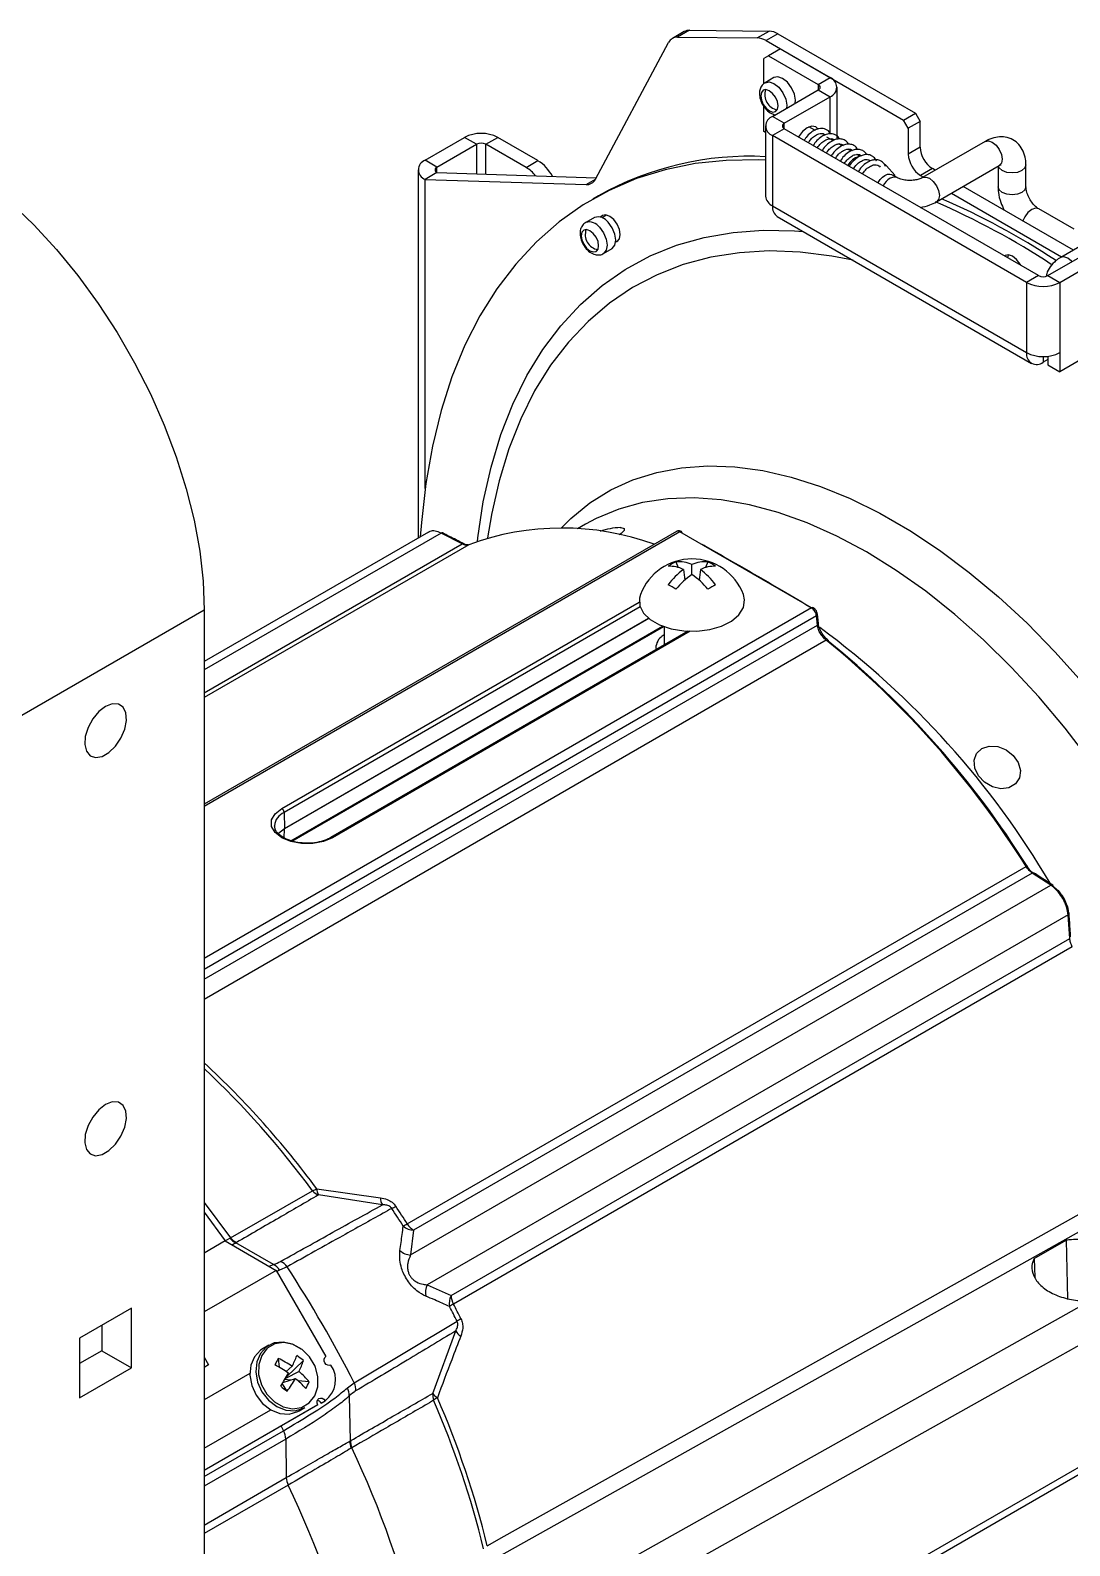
# Model space of a CAD drawing. Extents: x 16.7 to 113.1, y 4.5 to 84.5.
# Drawn here: x 28.07 to 32.72, y 11.65 to 18.44 of the extents above; entities that cross this region are included whole.
import ezdxf

# ---------------------------------------------------------------- set-up
doc = ezdxf.new("R2010")
doc.units = 0
doc.header["$MEASUREMENT"] = 0
doc.layers.add('OBJECT', color=7, linetype='CONTINUOUS')

msp = doc.modelspace()

# ---------------------------------------------------------------- linework, layer by layer
at = {"layer": 'OBJECT'}
for p, q in [((30.9945, 18.4323), (30.9415, 18.4017)), ((31.018, 18.4381), (30.9651, 18.4075)), ((30.9651, 18.4075), (31.3219, 18.404)), ((31.018, 18.4381), (31.3749, 18.4345)), ((31.3219, 18.404), (31.3749, 18.4345)), ((31.4138, 18.4225), (31.3609, 18.3919)), ((31.3609, 18.3919), (31.9767, 18.0364)), ((31.4138, 18.4225), (32.0297, 18.067)), ((30.5973, 17.7717), (30.9241, 18.3831)), ((31.3722, 18.3242), (31.3509, 18.3119)), ((31.4252, 18.3548), (31.3722, 18.3242)), ((31.3722, 18.3242), (31.5949, 18.1956)), ((31.4252, 18.3548), (31.6479, 18.2262)), ((31.3509, 18.1993), (31.3509, 18.3119)), ((31.3958, 18.2261), (31.3569, 18.2036)), ((31.5949, 18.1956), (31.6479, 18.2262)), ((31.5949, 18.1956), (31.5949, 18.1711)), ((31.6787, 17.9501), (31.6787, 18.1833)), ((31.3895, 18.0525), (31.5949, 18.1711)), ((31.4425, 18.0219), (31.6479, 18.1405)), ((31.5949, 18.1711), (31.6479, 18.1405)), ((31.6479, 17.9745), (31.6479, 18.1405)), ((31.3509, 17.9853), (31.3509, 18.0987)), ((31.4425, 18.0219), (31.3895, 18.0525)), ((31.4535, 18.1025), (31.4522, 18.0887)), ((31.9767, 18.0364), (32.0297, 18.067)), ((32.0297, 18.067), (32.0509, 18.0302)), ((31.3587, 17.9808), (31.3509, 17.9853)), ((31.3587, 18.0097), (31.3587, 17.6953)), ((31.4425, 17.9974), (31.3895, 17.9668)), ((31.4425, 17.9974), (31.4425, 18.0219)), ((32.581, 17.3402), (31.4425, 17.9974)), ((31.5796, 17.9908), (31.5533, 18.006)), ((31.9979, 17.9996), (31.9767, 18.0364)), ((32.0509, 18.0302), (31.9979, 17.9996)), ((31.9979, 17.9996), (31.9979, 17.8837)), ((32.0509, 17.9143), (32.0509, 18.0302)), ((29.8342, 17.8565), (30.011, 17.9585)), ((29.8872, 17.8259), (30.064, 17.928)), ((30.064, 17.928), (30.011, 17.9585)), ((30.064, 17.928), (30.064, 17.7956)), ((30.1064, 17.928), (30.1594, 17.9585)), ((30.2867, 17.8239), (30.1064, 17.928)), ((30.1064, 17.7942), (30.1064, 17.928)), ((30.3397, 17.8545), (30.1594, 17.9585)), ((31.3895, 17.9668), (31.3895, 17.6524)), ((32.5279, 17.3096), (31.3895, 17.9668)), ((31.6604, 17.9442), (31.6328, 17.9601)), ((31.7018, 17.9203), (31.6862, 17.9293)), ((32.0509, 17.9143), (31.9979, 17.8837)), ((32.3428, 17.9408), (32.0617, 17.7785)), ((29.8872, 17.8259), (29.8342, 17.8565)), ((30.2867, 17.8239), (30.3397, 17.8545)), ((31.742, 17.8971), (31.7265, 17.906)), ((31.7815, 17.8743), (31.7674, 17.8824)), ((29.8035, 17.8136), (29.8035, 16.1647)), ((29.8872, 17.8014), (29.8342, 17.7708)), ((29.8872, 17.8014), (29.8872, 17.8259)), ((29.8872, 17.8014), (30.6007, 17.7781)), ((31.9007, 17.8308), (31.937, 17.7895)), ((31.9474, 17.7785), (31.9244, 17.7918)), ((31.937, 17.7895), (31.9327, 17.787)), ((31.937, 17.7845), (31.937, 17.7895)), ((32.1061, 17.8187), (32.0531, 17.7882)), ((32.0531, 17.7882), (32.0658, 17.7809)), ((32.1187, 17.8114), (32.1061, 17.8187)), ((32.1242, 17.6702), (32.4053, 17.8325)), ((32.3999, 17.8294), (32.3999, 17.7376)), ((32.5249, 17.7376), (32.5249, 17.8356)), ((29.8342, 17.7708), (30.555, 17.7473)), ((29.8342, 16.3871), (29.8342, 17.7708)), ((30.555, 17.7473), (30.5973, 17.7717)), ((32.1908, 17.7087), (32.6845, 17.4237)), ((32.7375, 17.4542), (32.2437, 17.7393)), ((30.6108, 17.6972), (30.5854, 17.6825)), ((31.3895, 17.6524), (32.5279, 16.9952)), ((31.3895, 17.6524), (31.3895, 17.6524)), ((30.5924, 17.5999), (30.5535, 17.5775)), ((30.6464, 17.6109), (30.6261, 17.5992)), ((30.6421, 17.6084), (30.6432, 17.6113)), ((31.4112, 17.6043), (32.5497, 16.9471)), ((32.7404, 17.5472), (32.582, 17.6386)), ((30.6335, 17.4389), (30.6724, 17.4614)), ((30.6886, 17.4909), (30.6997, 17.4973)), ((32.6234, 17.3402), (32.8288, 17.4588)), ((32.7947, 17.4873), (32.6804, 17.4213)), ((32.4439, 17.4193), (32.4472, 17.4328)), ((32.6764, 17.3096), (32.8818, 17.4282)), ((32.581, 17.3402), (32.5279, 17.3096)), ((32.5279, 17.3096), (32.5279, 16.9952)), ((32.6234, 17.3402), (32.6764, 17.3096)), ((32.6764, 17.3096), (32.6764, 16.9952)), ((32.6022, 16.9775), (32.6022, 16.9523)), ((32.6234, 16.9646), (32.6022, 16.9523)), ((32.6234, 16.9787), (32.6234, 16.9401)), ((32.8818, 17.0281), (32.6764, 16.9095)), ((32.6764, 16.9952), (32.6764, 16.9095)), ((32.6234, 16.9401), (32.6764, 16.9095)), ((30.1311, 16.2688), (30.114, 16.1653)), ((30.5527, 16.2273), (30.5164, 16.2063)), ((30.9599, 16.1943), (28.8452, 14.9735)), ((30.9747, 16.1927), (28.8452, 14.9634)), ((29.8495, 16.1913), (28.8452, 15.6115)), ((29.9056, 16.1868), (28.8452, 15.5746)), ((29.9999, 16.1384), (29.9056, 16.1868)), ((31.5649, 15.852), (30.9747, 16.1927)), ((28.8452, 15.4718), (29.9999, 16.1384)), ((30.0297, 16.1349), (28.8452, 15.4511)), ((30.9574, 16.0583), (30.9682, 16.0328)), ((30.9912, 16.0239), (30.9973, 15.9769)), ((31.0291, 16.0021), (31.0291, 16.0458)), ((31.067, 16.0239), (31.0609, 15.9769)), ((31.1008, 16.0583), (31.09, 16.0328)), ((29.1921, 14.9542), (30.7932, 15.8785)), ((28.8452, 15.8415), (27.9613, 15.3312)), ((31.5649, 15.852), (28.8452, 14.282)), ((28.8452, 15.8415), (28.8452, 8.9739)), ((31.5868, 15.8164), (28.8452, 14.2337)), ((30.7976, 15.8569), (29.2027, 14.9362)), ((31.591, 15.7744), (31.5868, 15.8164)), ((28.8452, 14.1893), (31.591, 15.7744)), ((29.2043, 14.8642), (30.8352, 15.8057)), ((30.8357, 15.8053), (29.2043, 14.8635)), ((29.2323, 14.8098), (30.8967, 15.7706)), ((29.2375, 14.808), (30.9017, 15.7687)), ((31.0123, 15.7475), (29.412, 14.8237)), ((31.0206, 15.7473), (29.4194, 14.8229)), ((30.9041, 15.7679), (30.9041, 15.6851)), ((31.5954, 15.7813), (31.5953, 15.7817)), ((31.6306, 15.7076), (28.8452, 14.0996)), ((29.2027, 14.9362), (29.2043, 14.8642)), ((29.2033, 14.8218), (29.2043, 14.8635)), ((29.7543, 13.0944), (32.5255, 14.6941)), ((32.5529, 14.6646), (29.7829, 13.0656)), ((32.6366, 14.6102), (32.5529, 14.6646)), ((29.7694, 12.955), (32.6366, 14.6102)), ((32.7136, 14.4782), (29.8436, 12.8214)), ((32.7207, 14.3723), (32.7136, 14.4782)), ((29.9507, 12.7732), (32.7207, 14.3723)), ((32.7323, 14.3349), (29.9612, 12.7351)), ((28.9628, 13.0318), (29.3306, 13.2429)), ((29.3492, 13.2518), (29.634, 13.2113)), ((28.8452, 13.1898), (28.9628, 13.0318)), ((29.6437, 13.1798), (29.3566, 13.2236)), ((28.8452, 13.1464), (28.939, 13.0181)), ((28.9388, 13.0183), (28.9599, 13.0302)), ((28.9599, 13.0302), (28.9628, 13.0318)), ((29.7829, 13.0656), (29.7694, 12.955)), ((28.939, 13.0181), (28.8452, 12.9639)), ((28.939, 13.0181), (29.1676, 12.8861)), ((29.1552, 12.9121), (28.9868, 13.0094)), ((32.5613, 12.9397), (32.7056, 13.021)), ((32.7056, 13.021), (32.7114, 12.7591)), ((29.2166, 12.902), (29.1829, 12.8872)), ((32.5613, 12.9397), (32.5645, 12.8552)), ((29.1676, 12.8861), (28.8452, 12.7)), ((29.1676, 12.8861), (29.39, 12.5008)), ((29.1829, 12.8872), (29.17, 12.8818)), ((29.8436, 12.8214), (29.9507, 12.7732)), ((28.5192, 12.717), (28.2873, 12.5831)), ((28.5192, 12.4492), (28.5192, 12.717)), ((28.3863, 12.6403), (28.3863, 12.5259)), ((29.5169, 12.3827), (29.9774, 12.6581)), ((28.2873, 12.5831), (28.2873, 12.3153)), ((29.8687, 12.3354), (29.9717, 12.6154)), ((28.3863, 12.5259), (28.2873, 12.4688)), ((28.3863, 12.5259), (28.5192, 12.4492)), ((28.8452, 12.4974), (28.8649, 12.4632)), ((29.1348, 12.551), (29.1087, 12.5358)), ((29.1768, 12.4919), (29.1807, 12.4523)), ((28.2873, 12.3153), (28.5192, 12.4492)), ((28.8649, 12.4632), (28.8452, 12.4519)), ((28.8452, 12.4558), (28.8469, 12.4528)), ((29.0497, 12.4239), (28.8452, 12.3058)), ((29.0497, 12.4239), (28.8452, 12.3058)), ((29.2697, 12.4327), (29.2085, 12.4019)), ((29.2114, 12.433), (29.2384, 12.4565)), ((29.2891, 12.482), (29.2131, 12.4097)), ((29.2168, 12.3454), (29.1947, 12.379)), ((29.1978, 12.3841), (29.2533, 12.4018)), ((29.2315, 12.3948), (29.2058, 12.3974)), ((29.3151, 12.3866), (29.2655, 12.3915)), ((29.4863, 12.36), (29.5169, 12.3827)), ((29.3544, 12.284), (28.8452, 11.99)), ((29.3544, 12.284), (29.3364, 12.2736)), ((29.3683, 12.292), (29.3863, 12.3024)), ((29.3686, 12.2922), (29.3683, 12.292)), ((29.3686, 12.2922), (29.3866, 12.3026)), ((29.3866, 12.3026), (29.3863, 12.3024)), ((29.4944, 12.3245), (29.4984, 12.1224)), ((33.2654, 12.296), (29.9534, 10.3841)), ((29.3364, 12.2736), (28.8452, 11.99)), ((28.8452, 12.0899), (29.1432, 12.2619)), ((29.2697, 12.257), (29.2958, 12.2721)), ((29.9534, 10.3514), (33.2654, 12.2634)), ((28.8452, 11.9635), (29.2, 12.1684)), ((29.1896, 12.1888), (29.2, 12.1684)), ((29.2101, 12.1311), (28.8452, 11.9204)), ((29.2101, 12.1311), (29.2127, 11.9582)), ((29.5058, 12.0915), (29.503, 12.0898)), ((28.8452, 11.7461), (29.2127, 11.9582)), ((29.2209, 11.9249), (28.8452, 11.7079))]:
    msp.add_line(p, q, dxfattribs=at)
at = {"layer": 'OBJECT', "flags": 128}
for points in [[(31.3569, 18.2036), (31.3746, 18.2072), (31.3962, 18.2001), (31.4179, 18.1829), (31.4364, 18.1583), (31.4489, 18.1301), (31.4535, 18.1025)], [(31.4911, 18.1112), (31.4924, 18.1249), (31.4878, 18.1525), (31.4753, 18.1807), (31.4568, 18.2053), (31.4351, 18.2225), (31.4135, 18.2297), (31.3958, 18.2261)], [(31.3371, 18.1442), (31.3402, 18.1252), (31.3488, 18.1058), (31.3616, 18.0889), (31.3765, 18.0771), (31.3913, 18.0721), (31.4038, 18.0748), (31.4121, 18.0847), (31.4149, 18.1004), (31.4117, 18.1193), (31.4031, 18.1387), (31.3904, 18.1556), (31.3755, 18.1674), (31.3607, 18.1724), (31.3482, 18.1697), (31.3399, 18.1598), (31.3371, 18.1442)], [(31.5942, 17.9962), (31.5844, 18.0059), (31.5665, 18.0094), (31.5454, 18.0021), (31.5243, 17.9851), (31.5064, 17.9609), (31.5062, 17.9606)], [(31.6183, 17.9685), (31.6185, 17.9697), (31.6185, 17.9698)], [(32.3428, 17.9408), (32.3571, 17.9435), (32.374, 17.9377)], [(32.374, 17.9377), (32.3909, 17.924), (32.4053, 17.9047), (32.4148, 17.8826), (32.4182, 17.8611), (32.4148, 17.8435), (32.4053, 17.8325), (32.4053, 17.8325)], [(27.6516, 17.9088), (27.7617, 17.8394), (27.8709, 17.7588), (27.9782, 17.6677), (28.0828, 17.5669), (28.1836, 17.4572), (28.2799, 17.3397), (28.3709, 17.2152), (28.4557, 17.0849), (28.5337, 16.9499), (28.6041, 16.8113), (28.6664, 16.6703), (28.72, 16.5281), (28.7646, 16.3859), (28.7996, 16.245), (28.8248, 16.1065), (28.8401, 15.9716), (28.8452, 15.8415)], [(31.3587, 17.8566), (31.3273, 17.8579), (31.183, 17.8559), (31.0433, 17.8413), (30.909, 17.8139), (30.7805, 17.7739), (30.6582, 17.7214), (30.5427, 17.6567), (30.4343, 17.58), (30.3335, 17.4916), (30.2406, 17.3917), (30.156, 17.2808), (30.0799, 17.1593), (30.0128, 17.0277), (29.9547, 16.8863), (29.906, 16.7358), (29.8669, 16.5767), (29.8374, 16.4096), (29.8176, 16.2351), (29.8129, 16.1701)], [(31.8618, 17.7554), (31.8625, 17.7566), (31.8715, 17.7696), (31.882, 17.7805), (31.8932, 17.7887), (31.9044, 17.7935), (31.9148, 17.7946), (31.9239, 17.7921), (31.9244, 17.7918)], [(31.9474, 17.7785), (31.9331, 17.7813), (31.9162, 17.7754)], [(32.0622, 17.7788), (32.076, 17.7813), (32.0929, 17.7754)], [(32.5249, 17.8356), (32.5201, 17.8218), (32.5066, 17.8101), (32.4863, 17.8022), (32.4624, 17.7995), (32.4385, 17.8022), (32.4182, 17.8101), (32.4047, 17.8218), (32.4007, 17.8299)], [(32.0929, 17.7754), (32.1098, 17.7618), (32.1242, 17.7424), (32.1338, 17.7203), (32.1371, 17.6989), (32.1338, 17.6813), (32.1242, 17.6702), (32.1242, 17.6702)], [(32.5249, 17.7376), (32.5201, 17.7238), (32.5066, 17.7121), (32.4863, 17.7043), (32.4624, 17.7015), (32.4385, 17.7043), (32.4182, 17.7121), (32.4047, 17.7238), (32.3999, 17.7376)], [(32.582, 17.6386), (32.5677, 17.6414), (32.5508, 17.6355), (32.5339, 17.6219), (32.5195, 17.6026), (32.5113, 17.5848)], [(30.7082, 17.5236), (30.7047, 17.5465), (30.6945, 17.57), (30.6792, 17.5906), (30.6612, 17.6051), (30.6432, 17.6113), (30.628, 17.6084), (30.6204, 17.6014)], [(30.6724, 17.4614), (30.6724, 17.4614), (30.6846, 17.4755), (30.6889, 17.498), (30.6846, 17.5255), (30.6723, 17.5538), (30.654, 17.5785)], [(30.0684, 16.15), (30.0702, 16.1654), (30.0949, 16.3276), (30.1294, 16.482), (30.1734, 16.6279), (30.2269, 16.7648), (30.2896, 16.8921), (30.3612, 17.0092), (30.4414, 17.1157), (30.53, 17.2112), (30.6265, 17.2953), (30.7305, 17.3675), (30.8417, 17.4277), (30.9596, 17.4755), (31.0837, 17.5108), (31.2134, 17.5334), (31.3483, 17.5433), (31.4877, 17.5403), (31.5275, 17.5372)], [(30.5577, 17.4632), (30.5726, 17.4512), (30.5875, 17.446), (30.6001, 17.4485), (30.6085, 17.4582), (30.6114, 17.4737), (30.6085, 17.4926), (30.6, 17.512), (30.5874, 17.529), (30.5725, 17.541), (30.5576, 17.5462), (30.545, 17.5437), (30.5366, 17.534), (30.5337, 17.5185), (30.5366, 17.4996), (30.5451, 17.4802), (30.5577, 17.4632)], [(30.6151, 17.5561), (30.6334, 17.5314), (30.6457, 17.5031), (30.65, 17.4756), (30.6457, 17.4531), (30.6335, 17.439)], [(30.6883, 17.4908), (30.6945, 17.4932), (30.7047, 17.5049), (30.7082, 17.5236)], [(31.7509, 17.4083), (31.6554, 17.427), (31.5135, 17.4449), (31.3754, 17.4501), (31.2418, 17.4425), (31.1132, 17.4223), (30.9902, 17.3894), (30.8732, 17.344), (30.7629, 17.2863), (30.6596, 17.2166), (30.5637, 17.135), (30.4757, 17.0421), (30.396, 16.9382), (30.3248, 16.8236), (30.2625, 16.6989), (30.2094, 16.5647), (30.1656, 16.4214), (30.1313, 16.2697), (30.1311, 16.2688)], [(32.5014, 17.3862), (32.4985, 17.3915), (32.4832, 17.412), (32.4652, 17.4266), (32.4472, 17.4328), (32.432, 17.4298), (32.4291, 17.4279)], [(32.7116, 17.4182), (32.6947, 17.4241), (32.6804, 17.4213), (32.6804, 17.4213)], [(32.7308, 17.4022), (32.7286, 17.4046), (32.7116, 17.4182)], [(30.443, 16.2098), (30.4869, 16.2529), (30.5726, 16.3223), (30.6655, 16.38), (30.7652, 16.4256), (30.8712, 16.4589), (30.9829, 16.4798), (31.0996, 16.488), (31.2209, 16.4837), (31.3459, 16.4667), (31.4741, 16.4372), (31.6048, 16.3954), (31.7373, 16.3414), (31.8708, 16.2756), (32.0047, 16.1983), (32.1382, 16.11), (32.2707, 16.011), (32.4014, 15.9019), (32.5296, 15.7834), (32.6547, 15.6559), (32.7759, 15.5203)], [(32.8128, 15.1672), (32.7002, 15.3139), (32.5825, 15.4536), (32.4606, 15.5855), (32.335, 15.7087), (32.2065, 15.8226), (32.0758, 15.9267), (31.9436, 16.0202), (31.8106, 16.1027), (31.6777, 16.1737), (31.5455, 16.2328), (31.4147, 16.2797), (31.2862, 16.3141), (31.1606, 16.3359), (31.0387, 16.3449), (30.9211, 16.341), (30.8084, 16.3243), (30.7014, 16.2948), (30.6005, 16.2528), (30.5527, 16.2273)], [(30.7084, 16.2115), (30.7114, 16.2115), (30.7256, 16.208), (30.726, 16.1988), (30.7125, 16.1851), (30.7037, 16.1788)], [(30.7986, 15.9127), (30.7941, 15.8962), (30.796, 15.8621), (30.8125, 15.8293), (30.8426, 15.7999), (30.8844, 15.7758), (30.9354, 15.7584), (30.9922, 15.7489), (31.0513, 15.7478), (31.109, 15.7552), (31.1617, 15.7707), (31.2061, 15.7933), (31.2394, 15.8216), (31.2594, 15.8537), (31.265, 15.8877), (31.2596, 15.9127)], [(31.5953, 15.7817), (31.5924, 15.8111), (31.5911, 15.8237)], [(31.6306, 15.7076), (31.6325, 15.7085), (31.6343, 15.7091), (31.6359, 15.7092), (31.6372, 15.7089), (31.6383, 15.7081), (31.639, 15.707), (31.6394, 15.7055), (31.6394, 15.7037)], [(28.4032, 15.4112), (28.3728, 15.3878), (28.3457, 15.3552), (28.3248, 15.3169), (28.3124, 15.2771), (28.3099, 15.2402), (28.3174, 15.21), (28.3343, 15.1899), (28.3586, 15.1821), (28.3878, 15.1874), (28.4187, 15.2052), (28.4478, 15.2336), (28.4722, 15.2695), (28.489, 15.3091), (28.4966, 15.348), (28.4941, 15.382), (28.4817, 15.4075), (28.4608, 15.4216), (28.4337, 15.4229), (28.4032, 15.4112)], [(32.4776, 15.064), (32.4488, 15.0472), (32.413, 15.0428), (32.3748, 15.0513), (32.3396, 15.0715), (32.3119, 15.1009), (32.2956, 15.1353), (32.2929, 15.1701), (32.3041, 15.2007), (32.3278, 15.2229), (32.3607, 15.2337), (32.3983, 15.2316), (32.4357, 15.217), (32.4677, 15.1918), (32.49, 15.1594), (32.4997, 15.1241), (32.4953, 15.0908), (32.4776, 15.064)], [(29.4194, 14.8229), (29.3788, 14.8059), (29.3309, 14.7969), (29.2806, 14.7969), (29.2328, 14.8059), (29.1921, 14.8229), (29.1625, 14.8464), (29.147, 14.8741), (29.147, 14.9031), (29.1625, 14.9307), (29.1921, 14.9542)], [(29.2043, 14.8635), (29.1779, 14.8426), (29.1762, 14.8406)], [(29.1765, 14.8415), (29.1779, 14.8432), (29.2043, 14.8642)], [(29.412, 14.8237), (29.412, 14.8237), (29.4123, 14.8239)], [(32.5255, 14.6941), (32.5273, 14.6951), (32.5288, 14.6959), (32.53, 14.6965), (32.5308, 14.6968), (32.5312, 14.6969), (32.5311, 14.6966), (32.5306, 14.6961), (32.5297, 14.6954)], [(28.4032, 13.6287), (28.3728, 13.6053), (28.3457, 13.5727), (28.3248, 13.5344), (28.3124, 13.4946), (28.3099, 13.4577), (28.3174, 13.4275), (28.3343, 13.4074), (28.3586, 13.3996), (28.3878, 13.4049), (28.4187, 13.4227), (28.4478, 13.4511), (28.4722, 13.487), (28.489, 13.5266), (28.4966, 13.5655), (28.4941, 13.5995), (28.4817, 13.625), (28.4608, 13.6391), (28.4337, 13.6404), (28.4032, 13.6287)], [(30.1128, 11.6535), (30.189, 11.6961), (30.541, 11.8932), (31.9489, 12.6814), (33.0292, 13.2863)], [(33.0668, 13.2284), (32.1507, 12.7158), (31.2344, 12.2031), (30.1501, 11.5966)], [(29.1358, 12.9044), (29.1552, 12.9121), (29.1552, 12.9121), (29.1552, 12.9121)], [(33.2637, 12.8311), (33.0865, 12.7318), (32.3778, 12.3345), (29.9026, 10.9473)], [(30.5157, 11.461), (30.8326, 11.6388), (31.7477, 12.1523), (32.8138, 12.7506)], [(29.28, 12.5336), (29.2407, 12.5559), (29.1991, 12.5654), (29.159, 12.5612), (29.1239, 12.5438), (29.097, 12.5145), (29.0805, 12.4762), (29.076, 12.432), (29.0839, 12.3861), (29.1035, 12.3424), (29.133, 12.3049), (29.1698, 12.2768), (29.2107, 12.2607), (29.252, 12.258), (29.29, 12.269), (29.2958, 12.2721)], [(29.2836, 12.5324), (29.2438, 12.5547), (29.2018, 12.5632), (29.1618, 12.5573), (29.1276, 12.5374), (29.1026, 12.5056), (29.0892, 12.4649), (29.0887, 12.4193), (29.1013, 12.3733), (29.1255, 12.3314), (29.1592, 12.2976), (29.199, 12.2754), (29.2409, 12.2668), (29.281, 12.2728), (29.3152, 12.2926), (29.3402, 12.3245), (29.3536, 12.3652), (29.3541, 12.4108), (29.3415, 12.4568), (29.3172, 12.4987), (29.2836, 12.5324)], [(29.1087, 12.5358), (29.0978, 12.5286), (29.0708, 12.4994), (29.0543, 12.461), (29.0499, 12.4169), (29.0578, 12.371), (29.0773, 12.3273), (29.1068, 12.2898), (29.1437, 12.2617), (29.1845, 12.2456), (29.2258, 12.2429), (29.2638, 12.2539), (29.2697, 12.257)], [(29.4125, 12.4618), (29.4056, 12.4598), (29.398, 12.4611), (29.3909, 12.4654), (29.3853, 12.4721), (29.3823, 12.4803), (29.3821, 12.4886), (29.3848, 12.4958), (29.39, 12.5008)], [(29.3544, 12.284), (29.3514, 12.2921), (29.3512, 12.3005), (29.3539, 12.3077), (29.3591, 12.3127), (29.3661, 12.3147), (29.3737, 12.3134), (29.3807, 12.3091), (29.3863, 12.3024)]]:
    msp.add_lwpolyline(points, dxfattribs=at)
at = {"layer": 'OBJECT'}
for centre, radius, start, end in [((30.9637, 18.3632), 0.0443, 88.26406, 153.31977), ((31.0169, 18.3925), 0.0456, 88.55272, 119.38864), ((31.3182, 18.3229), 0.0811, 58.26759, 87.39289), ((31.3712, 18.3535), 0.0811, 58.26759, 87.39289), ((31.5902, 18.1833), 0.0131, 290.78448, 69.21552), ((31.6317, 18.1833), 0.0458, 290.78366, 69.21655), ((31.4242, 18.1501), 0.0693, 161.15684, 258.8378), ((31.4058, 18.0097), 0.0458, 110.78316, 249.21649), ((31.4472, 18.0097), 0.0131, 110.78167, 249.21833), ((30.0852, 17.8154), 0.1612, 62.6095, 117.39031), ((30.0852, 17.887), 0.0461, 62.60821, 117.39114), ((32.1707, 17.9197), 0.1199, 182.60554, 237.39446), ((29.8505, 17.8136), 0.0458, 110.78352, 249.21648), ((30.24, 17.6972), 0.1862, 27.96738, 57.6104), ((31.2877, 16.4914), 1.3828, 87.05494, 119.3067), ((31.7924, 17.8017), 0.0721, 102.21561, 154.33852), ((32.1177, 17.8891), 0.1199, 182.60554, 237.39446), ((29.8918, 17.8136), 0.0131, 110.7848, 249.2152), ((30.2022, 17.6841), 0.1633, 39.02483, 58.81664), ((31.8686, 17.8018), 0.0434, 42.08226, 59.73644), ((30.5576, 17.7917), 0.0445, 266.74809, 333.26241), ((31.9669, 17.6961), 0.0942, 122.58296, 150.71442), ((31.4113, 17.7005), 0.0528, 185.69486, 245.62511), ((31.4415, 17.647), 0.0523, 174.02099, 234.66672), ((30.7706, 14.5494), 3.3996, 56.67363, 66.60799), ((30.7975, 14.5673), 3.3961, 56.80873, 66.58101), ((30.5697, 17.5252), 0.0548, 34.24141, 106.65713), ((30.6089, 17.548), 0.0545, 34.0893, 107.62713), ((30.6207, 17.5239), 0.0693, 161.15806, 258.83655), ((32.6022, 17.4529), 0.1614, 242.60967, 297.39047), ((32.6022, 17.3811), 0.0461, 242.60876, 297.39128), ((32.5732, 16.9879), 0.0459, 170.78608, 309.20352), ((32.6022, 17.1385), 0.1614, 242.60967, 297.39047), ((29.91, 16.1814), 0.00695, 69.7399, 129.10131), ((30.4479, 14.9981), 1.2113, 70.0848, 110.19883), ((30.7138, 15.9316), 0.28, 91.09911, 110.03672), ((30.979, 16.1871), 0.00711, 64.70481, 127.74953), ((30.9782, 16.1878), 0.00695, 359.37854, 55.79973), ((30.0042, 16.1334), 0.00662, 67.58518, 130.7023), ((31.0291, 15.8249), 0.2466, 20.83602, 159.16398), ((31.022, 15.9067), 0.1648, 113.07497, 126.91965), ((30.9292, 15.9001), 0.1385, 63.41295, 92.58966), ((31.1762, 15.7709), 0.3134, 126.16283, 143.88453), ((30.9707, 15.9228), 0.1361, 64.60608, 95.62265), ((31.0875, 15.9228), 0.1361, 84.37714, 115.39399), ((31.129, 15.9001), 0.1385, 87.41039, 116.58715), ((30.882, 15.7709), 0.3134, 36.11585, 53.83695), ((31.0362, 15.9067), 0.1648, 53.08081, 66.92456), ((30.2971, 14.8317), 1.2864, 59.11809, 60.88728), ((31.2462, 15.6952), 0.3759, 125.28474, 140.21396), ((30.8119, 15.6952), 0.3759, 39.78606, 54.71508), ((31.7593, 14.8348), 1.2829, 119.11028, 120.88434), ((31.5692, 15.8461), 0.00735, 62.11494, 126.25944), ((31.5831, 15.8235), 0.008, 297.41472, 2.18991), ((31.5872, 15.7817), 0.00818, 297.87019, 357.29419), ((29.3258, 12.6773), 3.8353, 30.41746, 53.6), ((29.0259, 12.5059), 4.1273, 32.01678, 50.87088), ((29.0479, 12.5183), 4.1064, 32.01679, 50.87087), ((29.2305, 14.8711), 0.0708, 113.1898, 175.50169), ((29.1796, 14.9347), 0.0231, 3.54022, 57.32576), ((29.1902, 14.8639), 0.0141, 358.69957, 1.30043), ((29.415, 14.8166), 0.00771, 54.7845, 110.71471), ((32.5573, 14.658), 0.00791, 61.63213, 123.46934), ((32.641, 14.6036), 0.00792, 61.2001, 123.38218), ((32.6405, 14.6045), 0.00739, 359.17728, 53.82651), ((32.7101, 14.4852), 0.00784, 296.31338, 358.92251), ((32.7109, 14.4842), 0.00717, 6.75457, 61.79452), ((26.0306, 10.7916), 4.1311, 36.5509, 47.05399), ((25.9927, 10.7678), 4.1554, 36.55874, 46.65129), ((29.2981, 13.3354), 0.098, 289.33482, 301.44738), ((29.3809, 13.2836), 0.0647, 218.89381, 247.87412), ((29.4043, 13.251), 0.055, 179.20381, 209.89816), ((29.6904, 13.2114), 0.0564, 180.11568, 214.0849), ((29.6132, 13.3238), 0.1758, 294.11646, 300.82176), ((25.8058, 10.5834), 4.6588, 32.47123, 33.62682), ((25.8351, 10.6003), 4.6455, 32.4714, 33.62674), ((29.0115, 13.0693), 0.0647, 217.11949, 247.53792), ((29.0144, 13.0713), 0.0649, 217.4143, 247.84938), ((29.6242, 13.3148), 0.256, 295.96836, 300.56629), ((29.7846, 13.1363), 0.0707, 226.9279, 268.6934), ((29.8288, 13.1398), 0.0872, 211.38436, 238.28009), ((29.7718, 13.0259), 0.071, 225.22176, 268.07454), ((29.1283, 12.8545), 0.0636, 30.90065, 64.927), ((29.1624, 12.8658), 0.0652, 33.66928, 67.61958), ((24.3497, 9.7412), 5.8032, 27.07699, 33.00133), ((29.9064, 12.7882), 0.0709, 152.12732, 194.20461), ((30.0127, 12.7394), 0.0706, 151.42523, 192.35948), ((30.0384, 12.7769), 0.0878, 182.43704, 208.39713), ((30.0805, 12.5234), 0.2431, 119.39726, 124.24044), ((25.8048, 10.5797), 4.6616, 26.47846, 27.39109), ((25.8382, 10.5987), 4.6436, 26.47801, 27.39136), ((30.0831, 12.511), 0.1811, 119.19588, 125.70319), ((30.022, 12.6417), 0.0568, 207.65126, 240.89149), ((29.6209, 12.2383), 0.5114, 150.26688, 153.92429), ((28.9881, 12.0923), 0.4419, 55.50007, 64.7202), ((28.7577, 12.7015), 0.5396, 332.9999, 338.55846), ((29.1266, 12.299), 0.2448, 48.39022, 56.9918), ((28.8828, 11.9446), 0.5886, 54.80253, 61.73288), ((28.2079, 12.99), 1.1606, 327.57407, 330.90645), ((28.9832, 12.574), 0.3194, 333.73642, 343.24881), ((29.055, 12.1759), 0.3347, 38.99571, 50.09661), ((29.3183, 12.3954), 0.1153, 306.35136, 35.1851), ((30.4207, 13.9555), 2.0105, 232.16792, 233.21415), ((28.6866, 12.7289), 0.6543, 324.11506, 330.00641), ((28.9813, 12.0686), 0.4301, 42.22492, 50.77052), ((29.1145, 12.4743), 0.219, 327.82047, 336.36966), ((29.4308, 12.3287), 0.0637, 356.25077, 29.38181), ((29.4584, 12.3537), 0.0653, 353.39335, 26.4255), ((29.3472, 12.2807), 0.0239, 28.25104, 78.28859), ((29.9331, 12.3276), 0.0649, 173.13427, 201.09692), ((29.9157, 12.3652), 0.0556, 212.35929, 242.04015), ((29.9365, 12.2298), 0.0982, 118.55149, 130.6386), ((26.0324, 10.6408), 4.185, 13.8093, 23.4219), ((26.0612, 10.6576), 4.1722, 13.80932, 23.42187), ((29.1228, 12.1274), 0.0874, 2.39542, 27.93665), ((29.5628, 12.1151), 0.0649, 173.46842, 202.87114), ((29.5659, 12.1164), 0.065, 173.1572, 202.57432), ((25.5546, 10.2183), 4.3728, 1.6299, 25.36404), ((29.2978, 11.9615), 0.0851, 182.17541, 205.4882), ((25.055, 9.9367), 4.6161, 2.89409, 25.51202)]:
    msp.add_arc(centre, radius, start, end, dxfattribs=at)
for points, knots in [([(31.3574, 18.2028), (31.3548, 18.2016), (31.3465, 18.1976), (31.3373, 18.1841), (31.3311, 18.1648), (31.3315, 18.1411), (31.3397, 18.1141), (31.3563, 18.0877), (31.3777, 18.0677), (31.3944, 18.0623), (31.4022, 18.0598)], [0, 0, 0, 0, 0.0482532, 0.1573155, 0.2669799, 0.3952133, 0.5459713, 0.702079, 0.8622315, 1, 1, 1, 1]), ([(31.6496, 17.9747), (31.6479, 17.9778), (31.6443, 17.9843), (31.6349, 17.9918), (31.6198, 17.9987), (31.6006, 17.999), (31.5797, 17.992), (31.5598, 17.9794), (31.5423, 17.9631), (31.5346, 17.9502), (31.5319, 17.9458)], [0, 0, 0, 0, 0.077968, 0.165848, 0.27164, 0.455169, 0.580331, 0.729879, 0.906536, 1, 1, 1, 1]), ([(31.5506, 17.935), (31.5539, 17.9399), (31.5616, 17.9515), (31.5782, 17.9658), (31.5958, 17.9751), (31.6109, 17.977), (31.6203, 17.9754), (31.624, 17.9711), (31.6255, 17.9696)], [0, 0, 0, 0, 0.1518096, 0.3567209, 0.5628251, 0.7310557, 0.8989685, 1, 1, 1, 1]), ([(31.6903, 17.9508), (31.6893, 17.9529), (31.6856, 17.9609), (31.6725, 17.971), (31.6523, 17.9766), (31.6304, 17.9731), (31.6091, 17.9625), (31.5881, 17.9458), (31.5772, 17.9304), (31.5718, 17.9228)], [0, 0, 0, 0, 0.050916, 0.193764, 0.362049, 0.51865, 0.665824, 0.834916, 1, 1, 1, 1]), ([(31.5908, 17.9118), (31.5911, 17.9123), (31.5948, 17.9193), (31.6065, 17.9323), (31.6239, 17.946), (31.6402, 17.9528), (31.6543, 17.9534), (31.6621, 17.9517), (31.6656, 17.9471), (31.6664, 17.9461)], [0, 0, 0, 0, 0.015966, 0.210843, 0.419708, 0.602929, 0.744357, 0.943392, 1, 1, 1, 1]), ([(31.7305, 17.9281), (31.7272, 17.933), (31.7202, 17.9436), (31.7024, 17.9516), (31.6815, 17.9524), (31.659, 17.945), (31.6365, 17.9294), (31.6202, 17.9128), (31.6141, 17.9018), (31.6126, 17.8992)], [0, 0, 0, 0, 0.131858, 0.281325, 0.4319, 0.596735, 0.769987, 0.945639, 1, 1, 1, 1]), ([(31.6315, 17.8883), (31.6331, 17.8909), (31.6386, 17.9004), (31.6526, 17.9142), (31.6696, 17.9254), (31.6853, 17.9302), (31.6983, 17.9299), (31.704, 17.9254), (31.7072, 17.923)], [0, 0, 0, 0, 0.0786122, 0.2810325, 0.4822303, 0.6309293, 0.7997354, 1, 1, 1, 1]), ([(31.7706, 17.9047), (31.7697, 17.9068), (31.7654, 17.9163), (31.7514, 17.9252), (31.7318, 17.9295), (31.7103, 17.9264), (31.6865, 17.9139), (31.6655, 17.8956), (31.6566, 17.8813), (31.6531, 17.8758)], [0, 0, 0, 0, 0.0500476, 0.2257182, 0.3575427, 0.5081995, 0.6975974, 0.8833035, 1, 1, 1, 1]), ([(32.5249, 17.8356), (32.5245, 17.8442), (32.5236, 17.8657), (32.5141, 17.8973), (32.4947, 17.9275), (32.4668, 17.9498), (32.4332, 17.9614), (32.3976, 17.9617), (32.3673, 17.9537), (32.3496, 17.9444), (32.3428, 17.9408)], [0, 0, 0, 0, 0.095824, 0.239927, 0.374686, 0.506226, 0.644627, 0.77738, 0.913641, 1, 1, 1, 1]), ([(31.6719, 17.865), (31.675, 17.8697), (31.6827, 17.8815), (31.6987, 17.8952), (31.715, 17.9041), (31.7305, 17.9073), (31.7408, 17.9059), (31.7457, 17.901), (31.7474, 17.8994)], [0, 0, 0, 0, 0.143604, 0.355844, 0.527618, 0.673096, 0.89044, 1, 1, 1, 1]), ([(31.8123, 17.881), (31.8099, 17.8846), (31.805, 17.8921), (31.7921, 17.9016), (31.7751, 17.9061), (31.7543, 17.9038), (31.7325, 17.8943), (31.7098, 17.8764), (31.6984, 17.8604), (31.6929, 17.8528)], [0, 0, 0, 0, 0.094744, 0.198123, 0.358971, 0.484804, 0.653216, 0.834731, 1, 1, 1, 1]), ([(31.712, 17.8419), (31.7121, 17.8421), (31.7157, 17.8491), (31.727, 17.8615), (31.7432, 17.8746), (31.7592, 17.8822), (31.7738, 17.8838), (31.7826, 17.8818), (31.7866, 17.8775), (31.7877, 17.8764)], [0, 0, 0, 0, 0.007989, 0.208308, 0.40119, 0.557447, 0.727886, 0.93004, 1, 1, 1, 1]), ([(31.8556, 17.8516), (31.8556, 17.8518), (31.8534, 17.8596), (31.845, 17.8694), (31.8316, 17.8782), (31.8174, 17.8822), (31.8006, 17.8817), (31.7797, 17.8747), (31.7579, 17.8597), (31.7413, 17.8427), (31.7352, 17.8317), (31.7338, 17.8292)], [0, 0, 0, 0, 0.005221, 0.163799, 0.262557, 0.3508, 0.479889, 0.611721, 0.783791, 0.950401, 1, 1, 1, 1]), ([(31.7528, 17.8183), (31.7546, 17.8214), (31.7605, 17.8312), (31.7746, 17.8448), (31.7919, 17.856), (31.8082, 17.8606), (31.8203, 17.8594), (31.8255, 17.8554), (31.8279, 17.8536)], [0, 0, 0, 0, 0.093996, 0.296778, 0.486306, 0.664641, 0.847164, 1, 1, 1, 1]), ([(31.8953, 17.8289), (31.8935, 17.8328), (31.8895, 17.8414), (31.8795, 17.8506), (31.8643, 17.8581), (31.8464, 17.8593), (31.826, 17.8539), (31.8053, 17.8419), (31.786, 17.8248), (31.7775, 17.8109), (31.7744, 17.8058)], [0, 0, 0, 0, 0.088642, 0.197802, 0.296055, 0.454798, 0.570041, 0.720962, 0.898232, 1, 1, 1, 1]), ([(31.7929, 17.7951), (31.797, 17.8009), (31.8058, 17.8135), (31.8237, 17.828), (31.8412, 17.836), (31.8564, 17.837), (31.8658, 17.834), (31.8701, 17.8282), (31.8717, 17.8261)], [0, 0, 0, 0, 0.168086, 0.36401, 0.553979, 0.703349, 0.893374, 1, 1, 1, 1]), ([(32.0617, 17.7785), (32.0591, 17.7771), (32.0526, 17.7737), (32.0362, 17.7685), (32.0132, 17.7653), (31.9877, 17.7659), (31.9651, 17.7705), (31.9526, 17.7756), (31.9482, 17.778), (31.9474, 17.7785)], [0, 0, 0, 0, 0.1031185, 0.2609483, 0.4346284, 0.6201399, 0.8076258, 0.9640243, 1, 1, 1, 1]), ([(32.4053, 17.8325), (32.4074, 17.8336), (32.4125, 17.8361), (32.4133, 17.8361), (32.4137, 17.8361)], [0, 0, 0, 0, 0.421075, 1, 1, 1, 1]), ([(32.3999, 17.7376), (32.4003, 17.7291), (32.4013, 17.706), (32.4096, 17.6701), (32.422, 17.6444), (32.4274, 17.6332)], [0, 0, 0, 0, 0.244936, 0.670221, 1, 1, 1, 1]), ([(32.582, 17.6386), (32.5796, 17.6402), (32.5734, 17.6441), (32.5607, 17.6557), (32.5464, 17.674), (32.5341, 17.6964), (32.5268, 17.7183), (32.525, 17.7316), (32.5249, 17.7367), (32.5249, 17.7376)], [0, 0, 0, 0, 0.103119, 0.260953, 0.434627, 0.620134, 0.807616, 0.964026, 1, 1, 1, 1]), ([(32.0524, 17.6453), (32.0666, 17.6483), (32.0924, 17.6537), (32.1143, 17.6651), (32.1242, 17.6702)], [0, 0, 0, 0, 0.55076, 1, 1, 1, 1]), ([(30.5545, 17.5778), (30.5541, 17.5777), (30.5474, 17.5756), (30.538, 17.5646), (30.5293, 17.547), (30.527, 17.5249), (30.5319, 17.499), (30.5453, 17.4716), (30.5654, 17.4488), (30.5881, 17.435), (30.6102, 17.4316), (30.6262, 17.4337), (30.6322, 17.4387), (30.6332, 17.4395)], [0, 0, 0, 0, 0.004908, 0.099728, 0.188219, 0.286491, 0.404676, 0.533145, 0.662922, 0.787519, 0.890055, 0.981783, 1, 1, 1, 1]), ([(32.6804, 17.4213), (32.6731, 17.4167), (32.6549, 17.4052), (32.6329, 17.3811), (32.6181, 17.3563), (32.6164, 17.341), (32.6159, 17.3372)], [0, 0, 0, 0, 0.22936, 0.574275, 0.896816, 1, 1, 1, 1]), ([(29.9056, 16.1868), (29.8966, 16.1904), (29.8787, 16.1977), (29.8593, 16.1975), (29.852, 16.1916), (29.8502, 16.1901)], [0, 0, 0, 0, 0.429264, 0.858556, 1, 1, 1, 1]), ([(30.0067, 16.1395), (29.9848, 16.1508), (29.9534, 16.167), (29.9218, 16.183), (29.9123, 16.1879)], [0, 0, 0, 0, 0.700005, 1, 1, 1, 1]), ([(30.9819, 16.1932), (30.9804, 16.1941), (30.9766, 16.1965), (30.9696, 16.1972), (30.9633, 16.1965), (30.9607, 16.1945), (30.96, 16.194)], [0, 0, 0, 0, 0.220511, 0.5744, 0.900508, 1, 1, 1, 1]), ([(30.9747, 16.1927), (30.9723, 16.1938), (30.9676, 16.1959), (30.9625, 16.196), (30.9606, 16.1944), (30.9601, 16.194)], [0, 0, 0, 0, 0.429313, 0.858622, 1, 1, 1, 1]), ([(30.0297, 16.1349), (30.0256, 16.1339), (30.0174, 16.1319), (30.0064, 16.1353), (30.0005, 16.1381), (29.9999, 16.1384)], [0, 0, 0, 0, 0.471916, 0.943784, 1, 1, 1, 1]), ([(30.0284, 16.1355), (30.0271, 16.135), (30.0238, 16.1337), (30.0148, 16.1354), (30.0082, 16.139), (30.0067, 16.1398)], [0, 0, 0, 0, 0.325648, 0.842354, 1, 1, 1, 1]), ([(30.0284, 16.1355), (30.0271, 16.135), (30.0238, 16.1337), (30.0148, 16.1354), (30.0082, 16.139), (30.0067, 16.1398)], [0, 0, 0, 0, 0.325648, 0.842354, 1, 1, 1, 1]), ([(31.0742, 16.1374), (31.0802, 16.134), (31.2006, 16.0659), (31.3681, 15.9693), (31.5278, 15.8751), (31.5756, 15.8469)], [0, 0, 0, 0, 0.03573, 0.711435, 1, 1, 1, 1]), ([(31.5868, 15.8164), (31.5864, 15.8192), (31.5856, 15.8249), (31.5815, 15.8342), (31.5759, 15.8427), (31.57, 15.8487), (31.5662, 15.8511), (31.5649, 15.852)], [0, 0, 0, 0, 0.218544, 0.437092, 0.65551, 0.873728, 1, 1, 1, 1]), ([(31.5907, 15.8237), (31.5906, 15.8253), (31.5904, 15.8303), (31.5864, 15.8386), (31.5802, 15.8474), (31.5748, 15.8508), (31.5724, 15.8523)], [0, 0, 0, 0, 0.1415383, 0.440161, 0.7559532, 1, 1, 1, 1]), ([(31.6306, 15.7076), (31.6258, 15.7119), (31.6162, 15.7205), (31.604, 15.7378), (31.5946, 15.7567), (31.5922, 15.7684), (31.591, 15.7744)], [0, 0, 0, 0, 0.2465, 0.492977, 0.740149, 1, 1, 1, 1]), ([(31.6363, 15.7104), (31.6341, 15.7121), (31.6267, 15.7178), (31.6145, 15.7331), (31.6028, 15.7535), (31.5965, 15.7711), (31.596, 15.7789), (31.5959, 15.7812)], [0, 0, 0, 0, 0.109221, 0.362574, 0.625001, 0.887751, 1, 1, 1, 1]), ([(30.9041, 15.7311), (30.8999, 15.7286), (30.8835, 15.7185), (30.8716, 15.6957), (30.8652, 15.6753), (30.8705, 15.6658), (30.8705, 15.6657)], [0, 0, 0, 0, 0.1439114, 0.5702484, 0.9971846, 1, 1, 1, 1]), ([(29.3102, 14.7991), (29.2985, 14.7991), (29.2726, 14.7992), (29.2346, 14.8076), (29.2004, 14.8216), (29.1757, 14.84), (29.1619, 14.859), (29.161, 14.8708), (29.1606, 14.8762)], [0, 0, 0, 0, 0.145887, 0.323895, 0.500654, 0.675585, 0.849741, 1, 1, 1, 1]), ([(29.412, 14.8237), (29.4068, 14.8209), (29.3915, 14.8128), (29.3599, 14.8035), (29.3295, 14.7982), (29.3128, 14.7989), (29.3102, 14.7991)], [0, 0, 0, 0, 0.190832, 0.560292, 0.932293, 1, 1, 1, 1]), ([(32.5529, 14.6646), (32.5483, 14.6682), (32.5385, 14.6757), (32.53, 14.6877), (32.5255, 14.6941)], [0, 0, 0, 0, 0.473398, 1, 1, 1, 1]), ([(32.5297, 14.6954), (32.5347, 14.6881), (32.5428, 14.6762), (32.5525, 14.6686), (32.5563, 14.6656)], [0, 0, 0, 0, 0.603443, 1, 1, 1, 1]), ([(32.6448, 14.6105), (32.6253, 14.6232), (32.5975, 14.6414), (32.5694, 14.6595), (32.5609, 14.6649)], [0, 0, 0, 0, 0.700005, 1, 1, 1, 1]), ([(32.7136, 14.4782), (32.7122, 14.4885), (32.7094, 14.5092), (32.6953, 14.5431), (32.6756, 14.5744), (32.6549, 14.5972), (32.6417, 14.6066), (32.6366, 14.6102)], [0, 0, 0, 0, 0.216844, 0.433701, 0.650256, 0.866699, 1, 1, 1, 1]), ([(32.6478, 14.6044), (32.6549, 14.599), (32.669, 14.5883), (32.6884, 14.5633), (32.7035, 14.5352), (32.712, 14.5099), (32.7136, 14.4959), (32.7143, 14.4906)], [0, 0, 0, 0, 0.216835, 0.433686, 0.650167, 0.866491, 1, 1, 1, 1]), ([(32.725, 14.3791), (32.7234, 14.4039), (32.7211, 14.4393), (32.7186, 14.4745), (32.7179, 14.4851)], [0, 0, 0, 0, 0.700005, 1, 1, 1, 1]), ([(32.7323, 14.3349), (32.7294, 14.3412), (32.7233, 14.3541), (32.7216, 14.3661), (32.7207, 14.3723)], [0, 0, 0, 0, 0.486978, 1, 1, 1, 1]), ([(29.3566, 13.2236), (29.2973, 13.1893), (29.1754, 13.1186), (29.0529, 13.0476), (28.9899, 13.0112)], [0, 0, 0, 0, 0.48595, 1, 1, 1, 1]), ([(29.1872, 12.9261), (29.2652, 12.9697), (29.4172, 13.0547), (29.5695, 13.1388), (29.6437, 13.1798)], [0, 0, 0, 0, 0.513344, 1, 1, 1, 1]), ([(29.685, 13.1634), (29.672, 13.1561), (29.5987, 13.1154), (29.4424, 13.0287), (29.2994, 12.9484), (29.2166, 12.902)], [0, 0, 0, 0, 0.083458, 0.469005, 1, 1, 1, 1]), ([(29.634, 13.2113), (29.6441, 13.2093), (29.6621, 13.2058), (29.687, 13.1926), (29.698, 13.1793), (29.7033, 13.1729)], [0, 0, 0, 0, 0.396713, 0.706828, 1, 1, 1, 1]), ([(29.685, 13.1634), (29.6838, 13.1651), (29.6812, 13.1685), (29.675, 13.1732), (29.6641, 13.1781), (29.6532, 13.1797), (29.6456, 13.1797), (29.6437, 13.1798)], [0, 0, 0, 0, 0.116851, 0.233193, 0.437976, 0.854435, 1, 1, 1, 1]), ([(29.7218, 12.9755), (29.7252, 12.9991), (29.7304, 13.0355), (29.7347, 13.0718), (29.7363, 13.0846)], [0, 0, 0, 0, 0.648491, 1, 1, 1, 1]), ([(28.9868, 13.0094), (28.9868, 13.0094), (28.9821, 13.006), (28.9763, 13.003), (28.9704, 12.9999)], [0, 0, 0, 0, 0.000058, 1, 1, 1, 1]), ([(28.9899, 13.0112), (28.9889, 13.0106), (28.9879, 13.0099), (28.9868, 13.0094), (28.9868, 13.0094)], [0, 0, 0, 0, 0.999721, 1, 1, 1, 1]), ([(29.8376, 12.7708), (29.8244, 12.7774), (29.804, 12.7876), (29.775, 12.8148), (29.7546, 12.8409), (29.7389, 12.8689), (29.7267, 12.9006), (29.7188, 12.9389), (29.7206, 12.9618), (29.7218, 12.9755)], [0, 0, 0, 0, 0.224316, 0.34584, 0.447966, 0.550598, 0.643263, 0.78662, 1, 1, 1, 1]), ([(32.9865, 12.8475), (32.9889, 12.8598), (32.9943, 12.8872), (32.9762, 12.9309), (32.9353, 12.9723), (32.8754, 13.0042), (32.8037, 13.0227), (32.7449, 13.0255), (32.7133, 13.0219), (32.7056, 13.021)], [0, 0, 0, 0, 0.132307, 0.294526, 0.457212, 0.620426, 0.783854, 0.947086, 1, 1, 1, 1]), ([(29.1552, 12.9121), (29.1552, 12.9121), (29.1667, 12.9161), (29.177, 12.9211), (29.1872, 12.9261)], [0, 0, 0, 0, 0.00003, 1, 1, 1, 1]), ([(29.7694, 12.955), (29.7641, 12.943), (29.7569, 12.9267), (29.755, 12.8999), (29.7572, 12.8831), (29.7629, 12.8675), (29.7706, 12.8553), (29.7818, 12.8434), (29.8008, 12.8305), (29.8225, 12.8236), (29.8378, 12.822), (29.8436, 12.8214)], [0, 0, 0, 0, 0.252396, 0.341468, 0.431195, 0.49019, 0.549439, 0.60513, 0.701097, 0.88522, 1, 1, 1, 1]), ([(32.5613, 12.9397), (32.5572, 12.9292), (32.5475, 12.904), (32.5559, 12.8612), (32.5879, 12.8173), (32.641, 12.781), (32.7088, 12.7569), (32.7694, 12.7488), (32.8038, 12.7502), (32.8138, 12.7506)], [0, 0, 0, 0, 0.117568, 0.279861, 0.442586, 0.605907, 0.769589, 0.933238, 1, 1, 1, 1]), ([(29.9437, 12.7243), (29.9217, 12.7342), (29.8866, 12.7502), (29.851, 12.7652), (29.8376, 12.7708)], [0, 0, 0, 0, 0.624897, 1, 1, 1, 1]), ([(29.9717, 12.6154), (29.9743, 12.6205), (29.9783, 12.6282), (29.9807, 12.6402), (29.9806, 12.6485), (29.9791, 12.6545), (29.9778, 12.6572), (29.9774, 12.6581)], [0, 0, 0, 0, 0.437725, 0.652227, 0.821698, 0.945103, 1, 1, 1, 1]), ([(29.9947, 12.6691), (29.9974, 12.6624), (30.0026, 12.6489), (30.0036, 12.6215), (29.998, 12.6036), (29.9943, 12.5921)], [0, 0, 0, 0, 0.263178, 0.525234, 1, 1, 1, 1]), ([(29.9717, 12.6154), (29.899, 12.5715), (29.7498, 12.4813), (29.6001, 12.392), (29.5233, 12.3461)], [0, 0, 0, 0, 0.486991, 1, 1, 1, 1]), ([(29.9943, 12.5921), (29.9806, 12.5569), (29.9452, 12.4662), (29.9107, 12.3731), (29.8896, 12.316)], [0, 0, 0, 0, 0.387427, 1, 1, 1, 1]), ([(29.2, 12.1684), (29.2429, 12.1937), (29.3298, 12.2452), (29.4239, 12.3083), (29.4683, 12.345), (29.4863, 12.36)], [0, 0, 0, 0, 0.365475, 0.741466, 1, 1, 1, 1]), ([(29.4944, 12.3245), (29.4944, 12.3245), (29.4782, 12.3082), (29.4399, 12.2788), (29.3508, 12.215), (29.2686, 12.1648), (29.2101, 12.1311), (29.2101, 12.1311)], [0, 0, 0, 0, 0.000004, 0.259099, 0.518181, 0.999995, 1, 1, 1, 1]), ([(29.5233, 12.3461), (29.5136, 12.3394), (29.5039, 12.3327), (29.4944, 12.3245), (29.4944, 12.3245)], [0, 0, 0, 0, 0.999971, 1, 1, 1, 1]), ([(29.5013, 12.1242), (29.5643, 12.1604), (29.687, 12.231), (29.8092, 12.3012), (29.8687, 12.3354)], [0, 0, 0, 0, 0.513611, 1, 1, 1, 1]), ([(29.8726, 12.3043), (29.8599, 12.2969), (29.7885, 12.2554), (29.6663, 12.1845), (29.5565, 12.1209), (29.5058, 12.0915)], [0, 0, 0, 0, 0.104199, 0.585852, 1, 1, 1, 1]), ([(29.2127, 11.9582), (29.2127, 11.9582), (29.2442, 11.9764), (29.3041, 12.011), (29.3824, 12.0561), (29.4477, 12.0936), (29.4836, 12.1139), (29.4984, 12.1224), (29.4984, 12.1224)], [0, 0, 0, 0, 0.0000045, 0.2546803, 0.5093556, 0.7546737, 0.9999954, 1, 1, 1, 1]), ([(29.503, 12.0898), (29.4811, 12.0767), (29.4365, 12.0502), (29.3417, 11.9947), (29.2621, 11.9487), (29.2209, 11.9249)], [0, 0, 0, 0, 0.319145, 0.647516, 1, 1, 1, 1]), ([(29.4984, 12.1224), (29.4984, 12.1224), (29.4993, 12.123), (29.5003, 12.1236), (29.5013, 12.1242)], [0, 0, 0, 0, 0.000295, 1, 1, 1, 1])]:
    msp.add_open_spline(points, degree=3, knots=knots, dxfattribs=at)

doc.saveas('drawing.dxf')
